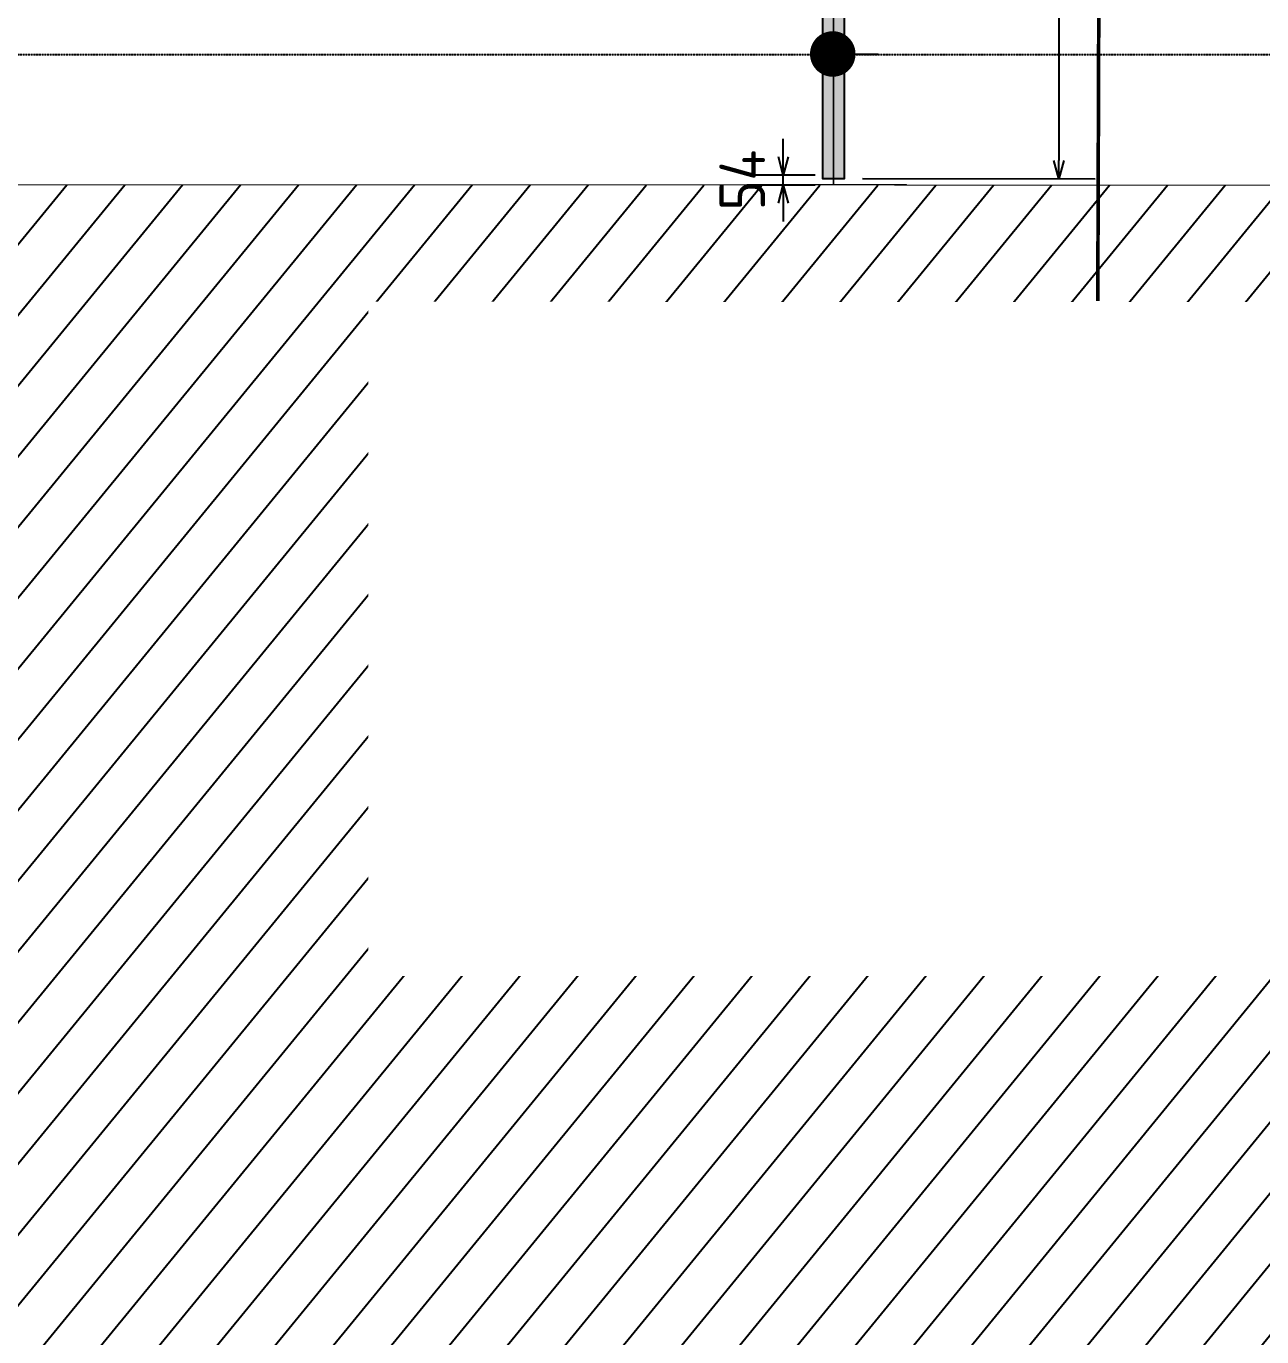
# Model space of a CAD drawing. Header units: centimetres. Extents: x -6122352 to 4157695, y -1694241 to 1947892.
# Drawn here: x 164077 to 170856, y -185626 to -178433 of the extents above; entities that cross this region are included whole.
import ezdxf
from ezdxf.xclip import XClip

# ---------------------------------------------------------------- set-up
doc = ezdxf.new("R2010")
doc.units = ezdxf.units.CM
doc.header["$MEASUREMENT"] = 0
doc.header["$XCLIPFRAME"] = 2
doc.header["$PDMODE"] = 66
doc.header["$PDSIZE"] = 100
for name, pattern in [('DASHED2', [0.375, 0.25, -0.125]), ('XR-AR-MID-SETTING OUT FOR MASTER$0$23585-XR-AR-MID-GROUND FLOOR$0$23261-XR-AR-SI-GF$0$HIDDEN', [0.375, 0.25, -0.125]), ('XR-AR-MID-SETTING OUT FOR MASTER$0$23585-XR-AR-MID-GROUND FLOOR$0$945-4P-1-101-GROUND FLOOR PLAN$0$XR-MIDDLE-GROUND FLOOR PLAN$0$HIDDEN', [9.524999999999999, 6.35, -3.175])]:
    doc.linetypes.add(name, pattern=pattern)
for name, color, linetype, lineweight in [('23585-XR-AR-DAMAC PLOT LIMITS$0$1-Mid units', 41, 'Continuous', 5), ('@ Foundations', 4, 'DASHED2', 50), ('A-ANNO-TEXT', 3, 'Continuous', 25), ('XR-AR-MID-SETTING OUT FOR MASTER$0$23585-XR-AR-MID-GROUND FLOOR$0$$A-GLAZ-WNDO', 232, 'Continuous', 9), ('XR-AR-MID-SETTING OUT FOR MASTER$0$23585-XR-AR-MID-GROUND FLOOR$0$$A-WALL', 1, 'Continuous', 5), ('XR-AR-MID-SETTING OUT FOR MASTER$0$23585-XR-AR-MID-GROUND FLOOR$0$A-EQUP-KITN-PLAN', 202, 'Continuous', 9), ('XR-AR-MID-SETTING OUT FOR MASTER$0$23585-XR-AR-MID-GROUND FLOOR$0$A-FLOR-OVHD', 9, 'XR-AR-MID-SETTING OUT FOR MASTER$0$23585-XR-AR-MID-GROUND FLOOR$0$23261-XR-AR-SI-GF$0$HIDDEN', 15), ('XR-AR-MID-SETTING OUT FOR MASTER$0$23585-XR-AR-MID-GROUND FLOOR$0$A-GLAZ-SILL', 8, 'Continuous', 5), ('XR-AR-MID-SETTING OUT FOR MASTER$0$23585-XR-AR-MID-GROUND FLOOR$0$A-GLAZ-WNDO', 232, 'Continuous', 9), ('XR-AR-MID-SETTING OUT FOR MASTER$0$23585-XR-AR-MID-GROUND FLOOR$0$A-WALL', 7, 'Continuous', 30), ('XR-AR-MID-SETTING OUT FOR MASTER$0$23585-XR-AR-MID-GROUND FLOOR$0$S-COLS', 51, 'Continuous', 40)]:
    doc.layers.add(name, color=color, linetype=linetype, lineweight=lineweight)
for name, color, linetype in [('@MI-REF LAYER', 7, 'Continuous'), ('@MI-TYPE-02', 6, 'Continuous'), ('A-GLASS HATCH', 7, 'Continuous'), ('B_TH_6', 7, 'Continuous'), ('XR-AR-MID-SETTING OUT FOR MASTER$0$23585-XR-AR-MID-GROUND FLOOR$0$A-Flor-Hral', 3, 'Continuous'), ('XR-AR-MID-SETTING OUT FOR MASTER$0$23585-XR-AR-MID-GROUND FLOOR$0$A-Flor-Strs', 1, 'Continuous'), ('XR-AR-MID-SETTING OUT FOR MASTER$0$23585-XR-AR-MID-GROUND FLOOR$0$G-SHAD-20', 251, 'Continuous'), ('XR-AR-MID-SETTING OUT FOR MASTER$0$23585-XR-AR-MID-GROUND FLOOR$0$GS-HATCH-FLOOR TILE', 251, 'Continuous')]:
    doc.layers.add(name, color=color, linetype=linetype)
doc.styles.add('Schueco-BEMSTIL', font='isocpeur.ttf', dxfattribs={"width": 0.9})
doc.dimstyles.new('MI- JWC-TXT-2.5 MM', dxfattribs={"dimscale": 1.5, "dimtxt": 2.5, "dimasz": 1, "dimexe": 2, "dimexo": 1, "dimgap": 1, "dimtad": 1, "dimdec": 0, "dimdsep": 46, "dimtxsty": 'Schueco-BEMSTIL', "dimblk": 'OPEN30', "dimcen": 0, "dimdle": 2, "dimclrd": 140, "dimclre": 8, "dimclrt": 40, "dimadec": 0, "dimazin": 2, "dimtfac": 1, "dimtdec": 0, "dimtix": 1, "dimtmove": 2, "dimatfit": 3, "dimldrblk": 'OPEN', "dimfxl": 2, "dimlwd": -1, "dimlwe": -1, "dimarcsym": 0})

# ---------------------------------------------------------------- blocks, each defined once
blk = doc.blocks.new('23585-XR-AR-DAMAC PLOT LIMITS')
at = {"layer": '23585-XR-AR-DAMAC PLOT LIMITS$0$1-Mid units', "color": 251, "true_color": 0x636466}
for points in [[(496634.4014999997, 2768903.0579), (496638.4549000002, 2768907.481699999), (496656.1498999996, 2768891.267899999), (496652.0965, 2768886.8441)], [(496630.3481000001, 2768898.634099999), (496634.4014999997, 2768903.0579), (496652.0965, 2768886.8441), (496648.0428999998, 2768882.420299999)]]:
    blk.add_lwpolyline(points, close=True, dxfattribs=at)
blk = doc.blocks.new('A$Cf093b529')
at = {"layer": 'A-ANNO-TEXT'}
blk.add_blockref('23585-XR-AR-DAMAC PLOT LIMITS', (-495391.9901121984, -2768603.441896566), dxfattribs=at)
blk = doc.blocks.new('XR-AR-MID-SETTING OUT FOR MASTER$0$23585-XR-AR-MID-GROUND FLOOR$0$945-4P-1-101-GROUND FLOOR PLAN$0$XR-MIDDLE-GROUND FLOOR PLAN$0$A$C446944C1')
at = {"layer": 'XR-AR-MID-SETTING OUT FOR MASTER$0$23585-XR-AR-MID-GROUND FLOOR$0$A-GLAZ-SILL', "color": 252}
blk.add_line((-2.733431756496429e-07, -4.737777635455132e-05), (5.199999726377428, -4.737754352390766e-05), dxfattribs=at)
for points in [[(2.208076124545187, -0.02284434624016285), (2.208076124545187, -0.1242443462833762), (2.093846930889413, -0.07354434626176953), (2.208076124545187, -0.02284434624016285)], [(2.991923328721896, -0.02284434624016285), (2.991923328721896, -0.1242443462833762), (3.106152522144839, -0.07354434579610825), (2.991923328721896, -0.02284434624016285)]]:
    blk.add_lwpolyline(points, dxfattribs=at)
at = {"layer": 'XR-AR-MID-SETTING OUT FOR MASTER$0$23585-XR-AR-MID-GROUND FLOOR$0$A-GLAZ-WNDO', "color": 252}
for p, q in [((5.199999726610258, 0.2499526219908148), (-2.735760062932968e-07, 0.2499526222236454)), ((-2.735760062932968e-07, 0.2499526222236454), (-2.733431756496429e-07, -4.737777635455132e-05)), ((0.04999972670339048, 0.0999526223167777), (0.04999972647055984, 0.2499526219908148)), ((1.284999726805836, 0.2499526222236454), (1.284999726805836, 0.09995262185111642)), ((1.334999726619571, 0.09995262208394706), (1.334999726619571, 0.2499526222236454)), ((3.864999726880342, 0.0999526223167777), (3.864999726880342, 0.2499526224564761)), ((3.914999726694077, 0.2499526222236454), (3.914999726694077, 0.09995262185111642)), ((5.149999726563692, 0.09995262254960835), (5.149999726796523, 0.2499526222236454)), ((5.199999726610258, 0.2499526219908148), (5.199999726377428, -4.737754352390766e-05)), ((-2.733431756496429e-07, 0.09995262208394706), (2.599999726517126, 0.09995262185111642)), ((5.199999726610258, 0.0999526223167777), (2.599999726517126, 0.09995262185111642))]:
    blk.add_line(p, q, dxfattribs=at)
for points in [[(1.284999726805836, 0.1999526221770793), (0.04999972647055984, 0.1999526226427406)], [(3.914999726694077, 0.1999526221770793), (5.149999726796523, 0.1999526219442487)]]:
    blk.add_lwpolyline(points, dxfattribs=at)
for points in [[(1.224999726749957, 0.03995262226089835), (1.304999726824462, 0.03995262226089835), (1.304999726824462, 0.08995262207463384), (1.224999726517126, 0.08995262230746448)], [(2.51999972644262, 0.03995262226089835), (1.304999726824462, 0.03995262226089835), (1.304999726824462, 0.08995262207463384), (2.519999726675451, 0.08995262207463384)], [(2.599999726517126, 0.03995262226089835), (2.51999972644262, 0.03995262226089835), (2.519999726675451, 0.08995262207463384), (2.599999726517126, 0.08995262254029512)], [(2.599999726517126, 0.03995262226089835), (2.679999726591632, 0.03995262202806771), (2.679999726591632, 0.08995262254029512), (2.599999726517126, 0.08995262254029512)], [(2.679999726591632, 0.03995262202806771), (3.89499972644262, 0.039952622493729), (3.894999726675451, 0.08995262207463384), (2.679999726591632, 0.08995262254029512)], [(3.974999726749957, 0.039952622493729), (3.89499972644262, 0.039952622493729), (3.894999726675451, 0.08995262207463384), (3.974999726749957, 0.08995262230746448)]]:
    blk.add_lwpolyline(points, close=True, dxfattribs=at)
blk = doc.blocks.new('XR-AR-MID-SETTING OUT FOR MASTER$0$23585-XR-AR-MID-GROUND FLOOR$0$945-4P-1-101-GROUND FLOOR PLAN$0$XR-MIDDLE-GROUND FLOOR PLAN$0$BREAK LINE1')
blk.add_lwpolyline([(648.1633601741578, -6.16698093744526, 0, 0, 0), (100.7725748287976, -6.16698093744526, 16.74478720384293, 16.74478720384293, 0), (38.27257482879577, -177.8843240237456, 16.74478720384293, 16.74478720384293, 0), (-86.72742517120423, 165.5503621488551, 16.74478720384293, 16.74478720384293, 0), (-149.2274251712042, -6.166980937447079, 0, 0, 0), (-912.0704092131346, -6.166980937441622, 0, 0, 0)], format="xyseb")
blk = doc.blocks.new('XR-AR-MID-SETTING OUT FOR MASTER$0$23585-XR-AR-MID-GROUND FLOOR$0$945-4P-1-101-GROUND FLOOR PLAN$0$XR-MIDDLE-GROUND FLOOR PLAN$0$WRFWF')
at = {"layer": 'XR-AR-MID-SETTING OUT FOR MASTER$0$23585-XR-AR-MID-GROUND FLOOR$0$A-FLOR-OVHD', "linetype": 'XR-AR-MID-SETTING OUT FOR MASTER$0$23585-XR-AR-MID-GROUND FLOOR$0$945-4P-1-101-GROUND FLOOR PLAN$0$XR-MIDDLE-GROUND FLOOR PLAN$0$HIDDEN', "ltscale": 0.1}
for p, q in [((9250.00889430586, 14089.9999996908), (9250.008894346622, 9909.449274283641)), ((10350.00889432596, 14089.44927426482), (9250.008894305867, 14089.44927426484)), ((10350.00889432159, 13809.44927426483), (9250.008894308598, 13809.44927426484)), ((10350.00889431722, 13529.44927426483), (9250.008894311328, 13529.44927426484)), ((10350.00889431286, 13249.44927426483), (9250.008894314058, 13249.44927426484)), ((10350.00889431286, 12969.44927426484), (9250.008894314054, 12969.44927426485)), ((10350.00889431285, 12689.44927426484), (9250.00889431405, 12689.44927426486)), ((10350.00889431285, 12409.44927426485), (9250.008894314047, 12409.44927426486)), ((10350.00889431284, 12129.44927426485), (9250.008894314044, 12129.44927426487)), ((10350.00889431284, 11849.44927426486), (9250.00889431404, 11849.44927426487)), ((10350.00889431284, 11569.44927426486), (9250.008894314036, 11569.44927426488)), ((10350.00889431283, 11289.44927426487), (9250.00889431403, 11289.44927426488)), ((10350.00889431283, 11009.44927426487), (9250.008894314027, 11009.44927426489)), ((10350.00889432794, 11009.4492742833), (10350.00889432794, 9909.449274272882)), ((10350.00889432794, 9909.449274272882), (9250.008894346622, 9909.449274283641))]:
    blk.add_line(p, q, dxfattribs=at)
blk.add_lwpolyline([(10350.00889430916, 14369.99999969173), (10350.00889431698, 11009.4492742833)], dxfattribs=at)
blk = doc.blocks.new('XR-AR-MID-SETTING OUT FOR MASTER$0$23585-XR-AR-MID-GROUND FLOOR$0$945-4P-1-101-GROUND FLOOR PLAN$0$XR-MIDDLE-GROUND FLOOR PLAN$0$ASDASDASD')
blk.add_wipeout([(-42428.49006074868, 24502.348435747233), (-42278.49006074868, 24502.348435747143), (-42278.490060748925, 24052.348435747146), (-42428.49006074892, 24052.34843574723)])
blk.add_hatch(color=256).paths.add_polyline_path([(-42428.49006074868, 24502.34843574724), (-42278.49006074868, 24502.34843574715), (-42428.49006074893, 24052.34843574724)])
for p, q in [((-42278.49006074868, 24502.34843574715), (-42428.49006074868, 24502.34843574724)), ((-42428.49006074868, 24502.34843574724), (-42428.49006074893, 24052.34843574724)), ((-42428.49006074893, 24052.34843574724), (-42278.49006074868, 24502.34843574715)), ((-42278.49006074893, 24052.34843574715), (-42278.49006074868, 24502.34843574715)), ((-42428.49006074893, 24052.34843574724), (-42278.49006074893, 24052.34843574715))]:
    blk.add_line(p, q)
blk = doc.blocks.new('XR-AR-MID-SETTING OUT FOR MASTER$0$23585-XR-AR-MID-GROUND FLOOR$0$A$C08698786')
at = {"layer": 'XR-AR-MID-SETTING OUT FOR MASTER$0$23585-XR-AR-MID-GROUND FLOOR$0$S-COLS', "color": 252, "lineweight": 30}
for points in [[(-100.1414103507996, 18727.55777406693), (-100.141410112381, 17727.55777406693), (99.85858964920044, 17727.55777430534), (99.85858988761902, 18727.55777430534)], [(-100.1111845970154, 16144.64576864243), (-100.111184835434, 14944.64576864243), (99.88881516456604, 14944.64576816559), (99.88881492614746, 16144.64576816559)]]:
    blk.add_lwpolyline(points, close=True, dxfattribs=at)
blk = doc.blocks.new('XR-AR-MID-SETTING OUT FOR MASTER')
at = {"layer": 'XR-AR-MID-SETTING OUT FOR MASTER$0$23585-XR-AR-MID-GROUND FLOOR$0$A-EQUP-KITN-PLAN', "color": 8}
for p, q in [((3900.071841031313, 15202.66031169891), (5500.076263219118, 15202.66031217575)), ((3900.071840971708, 14952.66031217575), (3900.071841031313, 15202.66031169891)), ((3500.047055631876, 14252.66031169891), (5300.028238087893, 14252.66031217575))]:
    blk.add_line(p, q, dxfattribs=at)
at = {"layer": 'XR-AR-MID-SETTING OUT FOR MASTER$0$23585-XR-AR-MID-GROUND FLOOR$0$A-Flor-Hral', "color": 8}
blk.add_lwpolyline([(100.008808940649, 14902.65850448608), (2090.008809119463, 14902.65850496292), (2090.008808881044, 14852.65850448608), (100.0088091790676, 14852.65850496292)], dxfattribs=at)
at = {"layer": 'XR-AR-MID-SETTING OUT FOR MASTER$0$23585-XR-AR-MID-GROUND FLOOR$0$A-FLOR-OVHD', "color": 8, "linetype": 'XR-AR-MID-SETTING OUT FOR MASTER$0$23585-XR-AR-MID-GROUND FLOOR$0$23261-XR-AR-SI-GF$0$HIDDEN', "ltscale": 5}
for p, q in [((5500.000221520662, 14952.65890216827), (3899.995457738638, 14952.65890169144)), ((3900.071499198675, 14852.66031217575), (5500.076263397932, 14852.66031265259)), ((3400.046698898077, 14152.65701627731), (3400.011432737112, 12202.66620731354)), ((3500.053779155016, 12202.66576147079), (3500.053778856993, 14152.65753126144))]:
    blk.add_line(p, q, dxfattribs=at)
at = {"layer": 'XR-AR-MID-SETTING OUT FOR MASTER$0$23585-XR-AR-MID-GROUND FLOOR$0$A-Flor-Strs', "color": 8}
for p, q in [((2040.00880882144, 14952.65850496292), (100.0088088214397, 14952.65850496292)), ((1200.008809238672, 14952.65850496292), (1200.008808940649, 14902.65850400925)), ((1480.008808463812, 14952.65850496292), (1480.008808642626, 14902.65850543976)), ((1760.008809119463, 14952.65850448608), (1760.008808940649, 14902.65850448608)), ((2040.00880882144, 14952.65850496292), (2040.008809179068, 14902.65850400925)), ((1200.008808404207, 14852.65850448608), (1200.00880882144, 13952.65850496292)), ((1480.008808940649, 14852.65850448608), (1480.008808940649, 13952.65850400925)), ((1760.008809119463, 14852.65850448608), (1760.008808523417, 13952.65850448608)), ((2040.008808940649, 14852.65850448608), (2040.008808881044, 13952.65850448608)), ((1480.008808881044, 13902.65850496292), (1480.008808583021, 13852.65850496292)), ((1760.008809000254, 13902.65850448608), (1760.008809000254, 13852.65850496292)), ((2040.008808881044, 13902.65850496292), (2040.008808881044, 13852.65850400925)), ((1100.008809238672, 13852.65850496292), (100.0088088810444, 13852.65850400925)), ((1200.00880882144, 13852.65850448608), (1200.008808583021, 13573.20923042297)), ((1100.008808940649, 13572.65850400925), (100.008808940649, 13572.65850448608)), ((1200.008809119463, 13572.65850448608), (1150.008809417486, 13572.65850448608))]:
    blk.add_line(p, q, dxfattribs=at)
blk.add_lwpolyline([(1200.008809119463, 13902.65850448608), (1200.008808881044, 13852.65850400925), (1150.008809179068, 13852.65850496292)], dxfattribs=at)
at = {"layer": 'XR-AR-MID-SETTING OUT FOR MASTER$0$23585-XR-AR-MID-GROUND FLOOR$0$A-Flor-Strs', "color": 8, "const_width": 15.00000006679886}
blk.add_lwpolyline([(455.1530921757221, 13685.15850496292), (650.0088085234165, 13572.65850496292), (844.8645255863667, 13685.15850543976)], dxfattribs=at)
at = {"layer": 'XR-AR-MID-SETTING OUT FOR MASTER$0$23585-XR-AR-MID-GROUND FLOOR$0$A-Flor-Strs', "color": 8}
blk.add_circle((2040.008809119463, 14402.65850496292), 45.00000020605513, dxfattribs=at)
at = {"layer": 'XR-AR-MID-SETTING OUT FOR MASTER$0$23585-XR-AR-MID-GROUND FLOOR$0$A-WALL', "color": 8}
for points in [[(100.0000008046627, 19472.65428304672), (400.0004432499409, 19472.65428209305), (400.0004433095455, 19222.70159435272), (99.99999997019768, 19222.70159482956)], [(3900.046799689531, 14852.65960979462), (3900.046799749136, 14952.65960931778), (3400.047055512667, 14952.661257267), (3400.046698898077, 14152.65701627731), (3500.047055453062, 14152.6577372551), (3500.047055572271, 14852.65960979462)], [(1950.000811725855, 13202.63829565048), (2000.00029399991, 13202.63829565048), (2000.00945982337, 13652.63829517365), (1950.000810950994, 13652.63829469681)]]:
    blk.add_lwpolyline(points, close=True, dxfattribs=at)
blk.add_lwpolyline([(3500.047055572271, 14852.65960979462), (3400.047011226416, 14852.65965414047)], dxfattribs=at)
at = {"layer": 'XR-AR-MID-SETTING OUT FOR MASTER$0$23585-XR-AR-MID-GROUND FLOOR$0$$A-GLAZ-WNDO', "color": 8, "xscale": -1000, "yscale": 1000, "zscale": 1000}
blk.add_blockref('XR-AR-MID-SETTING OUT FOR MASTER$0$23585-XR-AR-MID-GROUND FLOOR$0$945-4P-1-101-GROUND FLOOR PLAN$0$XR-MIDDLE-GROUND FLOOR PLAN$0$A$C446944C1', (5600.000170022249, 19222.70166015625), dxfattribs=at)
at = {"layer": 'XR-AR-MID-SETTING OUT FOR MASTER$0$23585-XR-AR-MID-GROUND FLOOR$0$$A-WALL', "color": 8}
blk.add_blockref('XR-AR-MID-SETTING OUT FOR MASTER$0$23585-XR-AR-MID-GROUND FLOOR$0$945-4P-1-101-GROUND FLOOR PLAN$0$XR-MIDDLE-GROUND FLOOR PLAN$0$WRFWF', (-9150.000085562468, -796.7907695770264), dxfattribs=at)
at = {"layer": 'XR-AR-MID-SETTING OUT FOR MASTER$0$23585-XR-AR-MID-GROUND FLOOR$0$A-FLOR-OVHD', "color": 8, "linetype": 'XR-AR-MID-SETTING OUT FOR MASTER$0$23585-XR-AR-MID-GROUND FLOOR$0$23261-XR-AR-SI-GF$0$HIDDEN', "ltscale": 5, "xscale": -0.9999999999999997, "rotation": 194.2810957359752}
blk.add_blockref('XR-AR-MID-SETTING OUT FOR MASTER$0$23585-XR-AR-MID-GROUND FLOOR$0$945-4P-1-101-GROUND FLOOR PLAN$0$XR-MIDDLE-GROUND FLOOR PLAN$0$BREAK LINE1', (675.0088040530682, 13433.20923042297), dxfattribs=at)
at = {"layer": 'XR-AR-MID-SETTING OUT FOR MASTER$0$23585-XR-AR-MID-GROUND FLOOR$0$G-SHAD-20', "color": 8}
blk.add_blockref('XR-AR-MID-SETTING OUT FOR MASTER$0$23585-XR-AR-MID-GROUND FLOOR$0$945-4P-1-101-GROUND FLOOR PLAN$0$XR-MIDDLE-GROUND FLOOR PLAN$0$ASDASDASD', (44478.49782505631, -10849.71202945709), dxfattribs=at)
at = {"layer": 'XR-AR-MID-SETTING OUT FOR MASTER$0$23585-XR-AR-MID-GROUND FLOOR$0$A-Flor-Hral', "color": 8}
blk.add_lwpolyline([(1150.008809179068, 13560.48195743561), (1150.008809059858, 13902.65850496292), (2090.008809238672, 13902.65850496292), (2090.008809119463, 13952.65850496292), (1100.008808940649, 13952.65850448608), (1100.008809119463, 13547.75468444824)], dxfattribs=at)
at = {"layer": 'XR-AR-MID-SETTING OUT FOR MASTER$0$23585-XR-AR-MID-GROUND FLOOR$0$A-Flor-Strs', "color": 8}
blk.add_lwpolyline([(650.0088085234165, 13572.65850496292), (650.008808940649, 14402.65850448608), (2040.008809119463, 14402.65850496292)], dxfattribs=at)
at = {"layer": 'XR-AR-MID-SETTING OUT FOR MASTER$0$23585-XR-AR-MID-GROUND FLOOR$0$A-WALL', "color": 8}
for points in [[(99.99999931454659, 19472.65428209305), (-99.99999925494194, 19472.65428256989), (-99.998236566782, 5500.00000667572), (100.0017631351948, 5500.000006198883), (99.9995484650135, 8850.141927242279), (1100.048611491919, 8850.10940027237), (1100.048611015081, 8950.109399795532), (100.03925588727, 8950.072475910187), (100.0088088810444, 10949.9982419014), (2099.951952844858, 10949.99824142456), (2099.998660355806, 9950.143901348114), (2199.988806992769, 9950.143900871277), (2200.057162195444, 11149.97698402405), (2100.075846284628, 11149.97698354721), (2100.039519578218, 11049.97698402405), (100.0088088810444, 11049.99824142456)], [(2200.013650625944, 13652.63605213165), (2200.017217665911, 13652.6360502243), (2200.024336546659, 13852.63604974747), (1199.974533885717, 13852.65850543976), (1199.974534541368, 13752.66171360016), (1850.013650208712, 13752.64729642868), (1850.013650685549, 13102.64278697968), (2100.128742069006, 13102.63829755783), (2100.128742545843, 12652.63829708099), (1949.986809521914, 12652.64009141922), (1949.9868093431, 12552.35255002975), (2100.055755704641, 12552.35255050659), (2100.016017049551, 12049.97720527649), (2199.959899276495, 12049.97720527649), (2199.999632865191, 13202.6360502243), (2050.003180772066, 13202.63829612732), (2050.012347489595, 13652.63829517365), (2200.019845813513, 13652.63604927063)]]:
    blk.add_lwpolyline(points, close=True, dxfattribs=at)
at = {"layer": 'XR-AR-MID-SETTING OUT FOR MASTER$0$23585-XR-AR-MID-GROUND FLOOR$0$GS-HATCH-FLOOR TILE', "color": 8}
blk.add_blockref('XR-AR-MID-SETTING OUT FOR MASTER$0$23585-XR-AR-MID-GROUND FLOOR$0$A$C08698786', (-1.490116119384766e-07, 0), dxfattribs=at)
blk = doc.blocks.new('MID UNIT')
at = {"xscale": 0.001, "yscale": 0.001, "zscale": 0.001}
blk.add_blockref('XR-AR-MID-SETTING OUT FOR MASTER', (0, 0), dxfattribs=at)
blk = doc.blocks.new('TH_6')
at = {"xscale": -1}
blk.add_blockref('MID UNIT', (495814.3053798475, 2769163.996563952), dxfattribs=at)
blk.add_blockref('MID UNIT', (495814.3053798467, 2769163.996563952))
blk = doc.blocks.new('23585-XR-AR-MALDIVE-3$0$TH_6')
at = {"layer": 'B_TH_6', "xscale": 1.000019685734281, "yscale": 1.000019685734281, "zscale": 1.000019685734281}
blk.add_blockref('TH_6', (-9.760182827245444, -54.51303543616086), dxfattribs=at)
at = {"layer": '@ Foundations', "linetype": 'DASHED2', "ltscale": 25}
for points in [[(495815.330398073, 2769181.049414159), (495815.3303980725, 2769183.399414159), (495813.2803980731, 2769183.399414159), (495813.2803980727, 2769181.049414159)], [(495815.6553980727, 2769178.192214159), (495815.6553980731, 2769180.692214159), (495812.955398073, 2769180.692214159), (495812.955398073, 2769178.192214159)]]:
    blk.add_lwpolyline(points, close=True, dxfattribs=at)
blk = doc.blocks.new('_Dot')
at = {"color": 0, "linetype": 'ByBlock', "lineweight": -2}
blk.add_line((-0.5, 0), (-1, 0), dxfattribs=at)
at = {"color": 0, "linetype": 'ByBlock', "const_width": 0.5}
blk.add_lwpolyline([(-0.25, 0, 1), (0.25, 0, 1)], format="xyb", close=True, dxfattribs=at)
blk = doc.blocks.new('_Open30')
at = {"color": 0, "linetype": 'ByBlock', "lineweight": -2}
for p, q in [((-1, 0.26794919), (0, 0)), ((0, 0), (-1, -0.26794919)), ((0, 0), (-1, 0))]:
    blk.add_line(p, q, dxfattribs=at)
blk = doc.blocks.new('*D2989')
at = {"layer": '@MI-TYPE-02', "color": 140, "transparency": 16777216}
for p, q in [((168230.6260618535, -179150.61716448), (168230.6260618535, -179050.61716448)), ((168230.6260618535, -179304.7397724636), (168230.6260618535, -179250.61716448)), ((168230.6260618535, -179404.7397724636), (168230.6260618535, -179504.7397724636))]:
    blk.add_line(p, q, dxfattribs=at)
at = {"layer": '@MI-TYPE-02', "color": 8, "transparency": 16777216}
for p, q in [((168405.6430488095, -179250.61716448), (168030.6260618535, -179250.61716448)), ((168405.6344763052, -179304.7397724636), (168030.6260618535, -179304.7397724636))]:
    blk.add_line(p, q, dxfattribs=at)
at = {"layer": 'Defpoints', "color": 0, "transparency": 16777216}
for p in [(168230.6260618535, -179250.61716448), (168505.6430488095, -179250.61716448), (168505.6344763052, -179304.7397724636)]:
    blk.add_point(p, dxfattribs=at)
at = {"layer": '@MI-TYPE-02', "color": 140, "transparency": 16777216, "xscale": 100, "yscale": 100, "zscale": 100}
for p, rotation in [((168230.6260618535, -179250.61716448), 270), ((168230.6260618535, -179304.7397724636), 90)]:
    blk.add_blockref('_Open30', p, dxfattribs=dict(at, rotation=rotation))
at = {"layer": '@MI-TYPE-02', "color": 40, "transparency": 16777216, "insert": (168005.6260618535, -179277.6784684718), "char_height": 250, "attachment_point": 5, "rotation": 90, "style": 'Schueco-BEMSTIL'}
blk.add_mtext('54', dxfattribs=at)
blk = doc.blocks.new('_Open')
at = {"color": 0, "linetype": 'ByBlock', "lineweight": -2}
for p, q in [((-1, 0.1666666666666667), (0, 0)), ((-1, -0.1666666666666667), (0, 0)), ((0, 0), (-1, 0))]:
    blk.add_line(p, q, dxfattribs=at)
blk = doc.blocks.new('*D3692')
at = {"layer": '@MI-TYPE-02', "color": 8, "transparency": 16777216}
for p, q in [((12160.13094149037, -77.28944224584853), (13437.91901110753, -77.71123365336933)), ((12159.44648735719, -4493.482881607983), (13436.46124797505, -4493.904417750098))]:
    blk.add_line(p, q, dxfattribs=at)
at = {"layer": '@MI-TYPE-02', "color": 140, "transparency": 16777216}
blk.add_line((13237.88601250914, -177.6452092159257), (13236.49426836598, -4393.838404208922), dxfattribs=at)
at = {"layer": 'Defpoints', "color": 0, "transparency": 16777216}
for p in [(12060.13094693851, -77.25643275119366), (12059.44649280532, -4493.449872113329), (13236.46125887132, -4493.838398760788)]:
    blk.add_point(p, dxfattribs=at)
at = {"layer": '@MI-TYPE-02', "color": 140, "transparency": 16777216, "xscale": 100, "yscale": 100, "zscale": 100}
for p, rotation in [((13237.9190220038, -77.64521466405957), 89.98108695238069), ((13236.46125887132, -4493.838398760788), 269.9810869523807)]:
    blk.add_blockref('_Open30', p, dxfattribs=dict(at, rotation=rotation))
at = {"layer": '@MI-TYPE-02', "color": 40, "transparency": 16777216, "insert": (13012.19015269586, -2285.667535349452), "char_height": 250, "attachment_point": 5, "rotation": 89.98108695238068, "style": 'Schueco-BEMSTIL'}
blk.add_mtext('4416', dxfattribs=at)
blk = doc.blocks.new('G8-partition walls')
at = {"layer": 'A-GLASS HATCH'}
h = blk.add_hatch(color=6, dxfattribs=at)
h.dxf.hatch_style = 1
h.paths.add_polyline_path([(11940.13094844369, -77.23742589741596), (11939.44649431057, -4493.43086525955), (12059.44649280532, -4493.449872113328), (12060.1309469385, -77.25643275119364)])
at = {"layer": '@MI-TYPE-02', "color": 6}
blk.add_lwpolyline([(11940.13094844369, -77.23742589741596), (11939.44649431057, -4493.43086525955), (12059.44649280532, -4493.449872113328), (12060.1309469385, -77.25643275119364)], close=True, dxfattribs=at)
at = {"layer": '@MI-TYPE-02'}
dim = blk.add_linear_dim(base=(13236.46125887132, -4493.838398760788), p1=(12060.1309469385, -77.25643275119364), p2=(12059.44649280532, -4493.449872113328), angle=269.9810869523807, dimstyle='MI- JWC-TXT-2.5 MM', dxfattribs=at)
dim.commit()
dim.dimension.update_dxf_attribs({"geometry": '*D3692', "text_midpoint": (13012.19015269586, -2285.667535349452)})

msp = doc.modelspace()

# ---------------------------------------------------------------- block references
at = {"layer": '@MI-REF LAYER', "xscale": 1000, "yscale": 1000, "zscale": 1000, "rotation": 312.4882903633292}
msp.add_blockref('A$Cf093b529', (-891608.7329339073, 539022.7201118186), dxfattribs=at)

# ---------------------------------------------------------------- next in the draw order: block references
at = {"layer": '@MI-REF LAYER'}
ref = msp.add_blockref('23585-XR-AR-MALDIVE-3$0$TH_6', (-496138576.6226714, -2769274498.800779), dxfattribs=dict(at, xscale=1000, yscale=1000, zscale=1000, rotation=359.9898040391973))
XClip(ref).set_block_clipping_path([(495847.3922300867, 2769163.9971941216), (495847.39543188945, 2769187.936311596), (495838.31676110416, 2769187.8964212337), (495832.31675830134, 2769187.8963837423), (495826.3167534692, 2769187.8963462515), (495820.31703141355, 2769187.8962964136), (495814.31702637416, 2769187.896258923), (495808.3170215406, 2769187.8962214305), (495802.31687913626, 2769187.896331399), (495793.3616038712, 2769187.9364081295), (495793.3508954707, 2769163.997079878)])

# ---------------------------------------------------------------- next in the draw order: block references
at = {"layer": '@MI-REF LAYER', "extrusion": (7.325489423250022e-12, 6.924061130985729e-09, 1), "xscale": -250, "yscale": 250, "zscale": 250, "rotation": 359.8945074393388}
msp.add_blockref('_Dot', (168502.1787904557, -178585.4638261234, -22.46145759437219), dxfattribs=at)

# ---------------------------------------------------------------- next in the draw order: wipeouts: each hides what was drawn before it
at = {"color": 10}
msp.add_wipeout([(198652.9756713558, -193283.0341741783), (198655.56038286825, -179009.48125989918), (192407.0320688614, -179008.3531483149), (192405.5177468357, -179309.00614102208), (156604.56268152504, -179302.67270204728), (156604.66468535212, -179001.99820904477), (150354.3761512051, -179001.05638164657), (150352.22660348756, -193274.43890615515), (198652.96948456284, -193283.03417292034)], dxfattribs=at).dxf.layer = '@MI-REF LAYER'

# ---------------------------------------------------------------- next in the draw order: hatches: boundary and pattern name
at = {"layer": '@MI-REF LAYER', "transparency": 33554508}
h = msp.add_hatch(dxfattribs=at)
h.set_pattern_fill('ANSI31', color=256, scale=1999.999998458916, angle=186.7223562192661)
h.set_pattern_definition([(231.7223562192661, (2377468138.012326, 1503811052.832294), (196.2545353839104, -154.8681931350905), [])])
h.paths.add_polyline_path([(198652.9704295214, -193283.0341727923), (198655.5603827885, -179009.481259977), (192405.4366738899, -179009.8144404655), (192405.5177432849, -179308.9928290312), (156604.3118226964, -179302.62190096), (156604.3653194829, -179001.9981077398), (150354.376177097, -179000.8859239218), (150352.2253604671, -193274.4389058782)])

# ---------------------------------------------------------------- next in the draw order: linework, layer by layer
at = {"layer": '@MI-REF LAYER', "color": 1, "const_width": 20}
msp.add_lwpolyline([(147598.3699064411, -174805.3213599689), (150146.9589417482, -176920.1276009216), (169966.4006836299, -176974.4369881375), (169956.3720801502, -179941.5600420295), (169966.4006836299, -176974.4369881375), (198741.1672585288, -177044.2864030759), (201591.9463780712, -174810.2872722806)], dxfattribs=at)
at = {"layer": '@MI-REF LAYER', "linetype": 'DASHED2', "extrusion": (1.726954068932882e-12, -7.460188284697714e-09, 1), "elevation": -22.45888968948228}
msp.add_lwpolyline([(156501.9613554154, -178587.3341833103), (176727.0239701044, -178587.6006231877), (177283.7351222912, -179324.4438220713)], dxfattribs=at)
at = {"layer": '@MI-REF LAYER', "const_width": 5.000000000000001}
msp.add_lwpolyline([(198652.9704295214, -193283.0341727923), (198655.5603827885, -179009.481259977), (192405.4366738899, -179009.8144404655), (192405.5177432849, -179308.9928290312), (156604.3118226964, -179302.62190096), (156604.3653194829, -179001.9981077398), (150354.376177097, -179000.8859239218), (150352.2253604671, -193274.4389058782)], close=True, dxfattribs=at)

# ---------------------------------------------------------------- next in the draw order: block references
at = {"layer": '@MI-TYPE-02', "color": 240, "true_color": 0xed1f24}
msp.add_blockref('G8-partition walls', (156506.3203870187, -174776.1768154073), dxfattribs=at)

# ---------------------------------------------------------------- next in the draw order: dimensions: what is measured, and where the dimension line sits
dim = msp.add_linear_dim(base=(168230.6260613767, -179250.6171644799), p1=(168505.6344758283, -179304.7397724635), p2=(168505.6430488094, -179250.6171644799), angle=90, dimstyle='MI- JWC-TXT-2.5 MM', dxfattribs=at)
dim.commit()
dim.dimension.update_dxf_attribs({"geometry": '*D2989', "text_midpoint": (168005.6260618535, -179277.6784684718)})

# ---------------------------------------------------------------- next in the draw order: wipeouts: each hides what was drawn before it
msp.add_wipeout([(165954.65234558136, -179945.55320988572), (172924.13923058295, -179946.89719919342), (172923.425724855, -183646.89713200348), (165953.93883978672, -183645.55314203192)]).dxf.layer = '@MI-REF LAYER'

# ---------------------------------------------------------------- next in the draw order: wipeouts: each hides what was drawn before it
at = {"color": 10}
msp.add_wipeout([(165953.93884131775, -183645.5531422619), (172923.42572436028, -183646.89713222478), (172924.14417511024, -179946.90259830566), (165954.6523455212, -179945.55320998738), (165953.93884128815, -183645.55314222956)], dxfattribs=at).dxf.layer = '@MI-REF LAYER'

doc.saveas('drawing.dxf')
